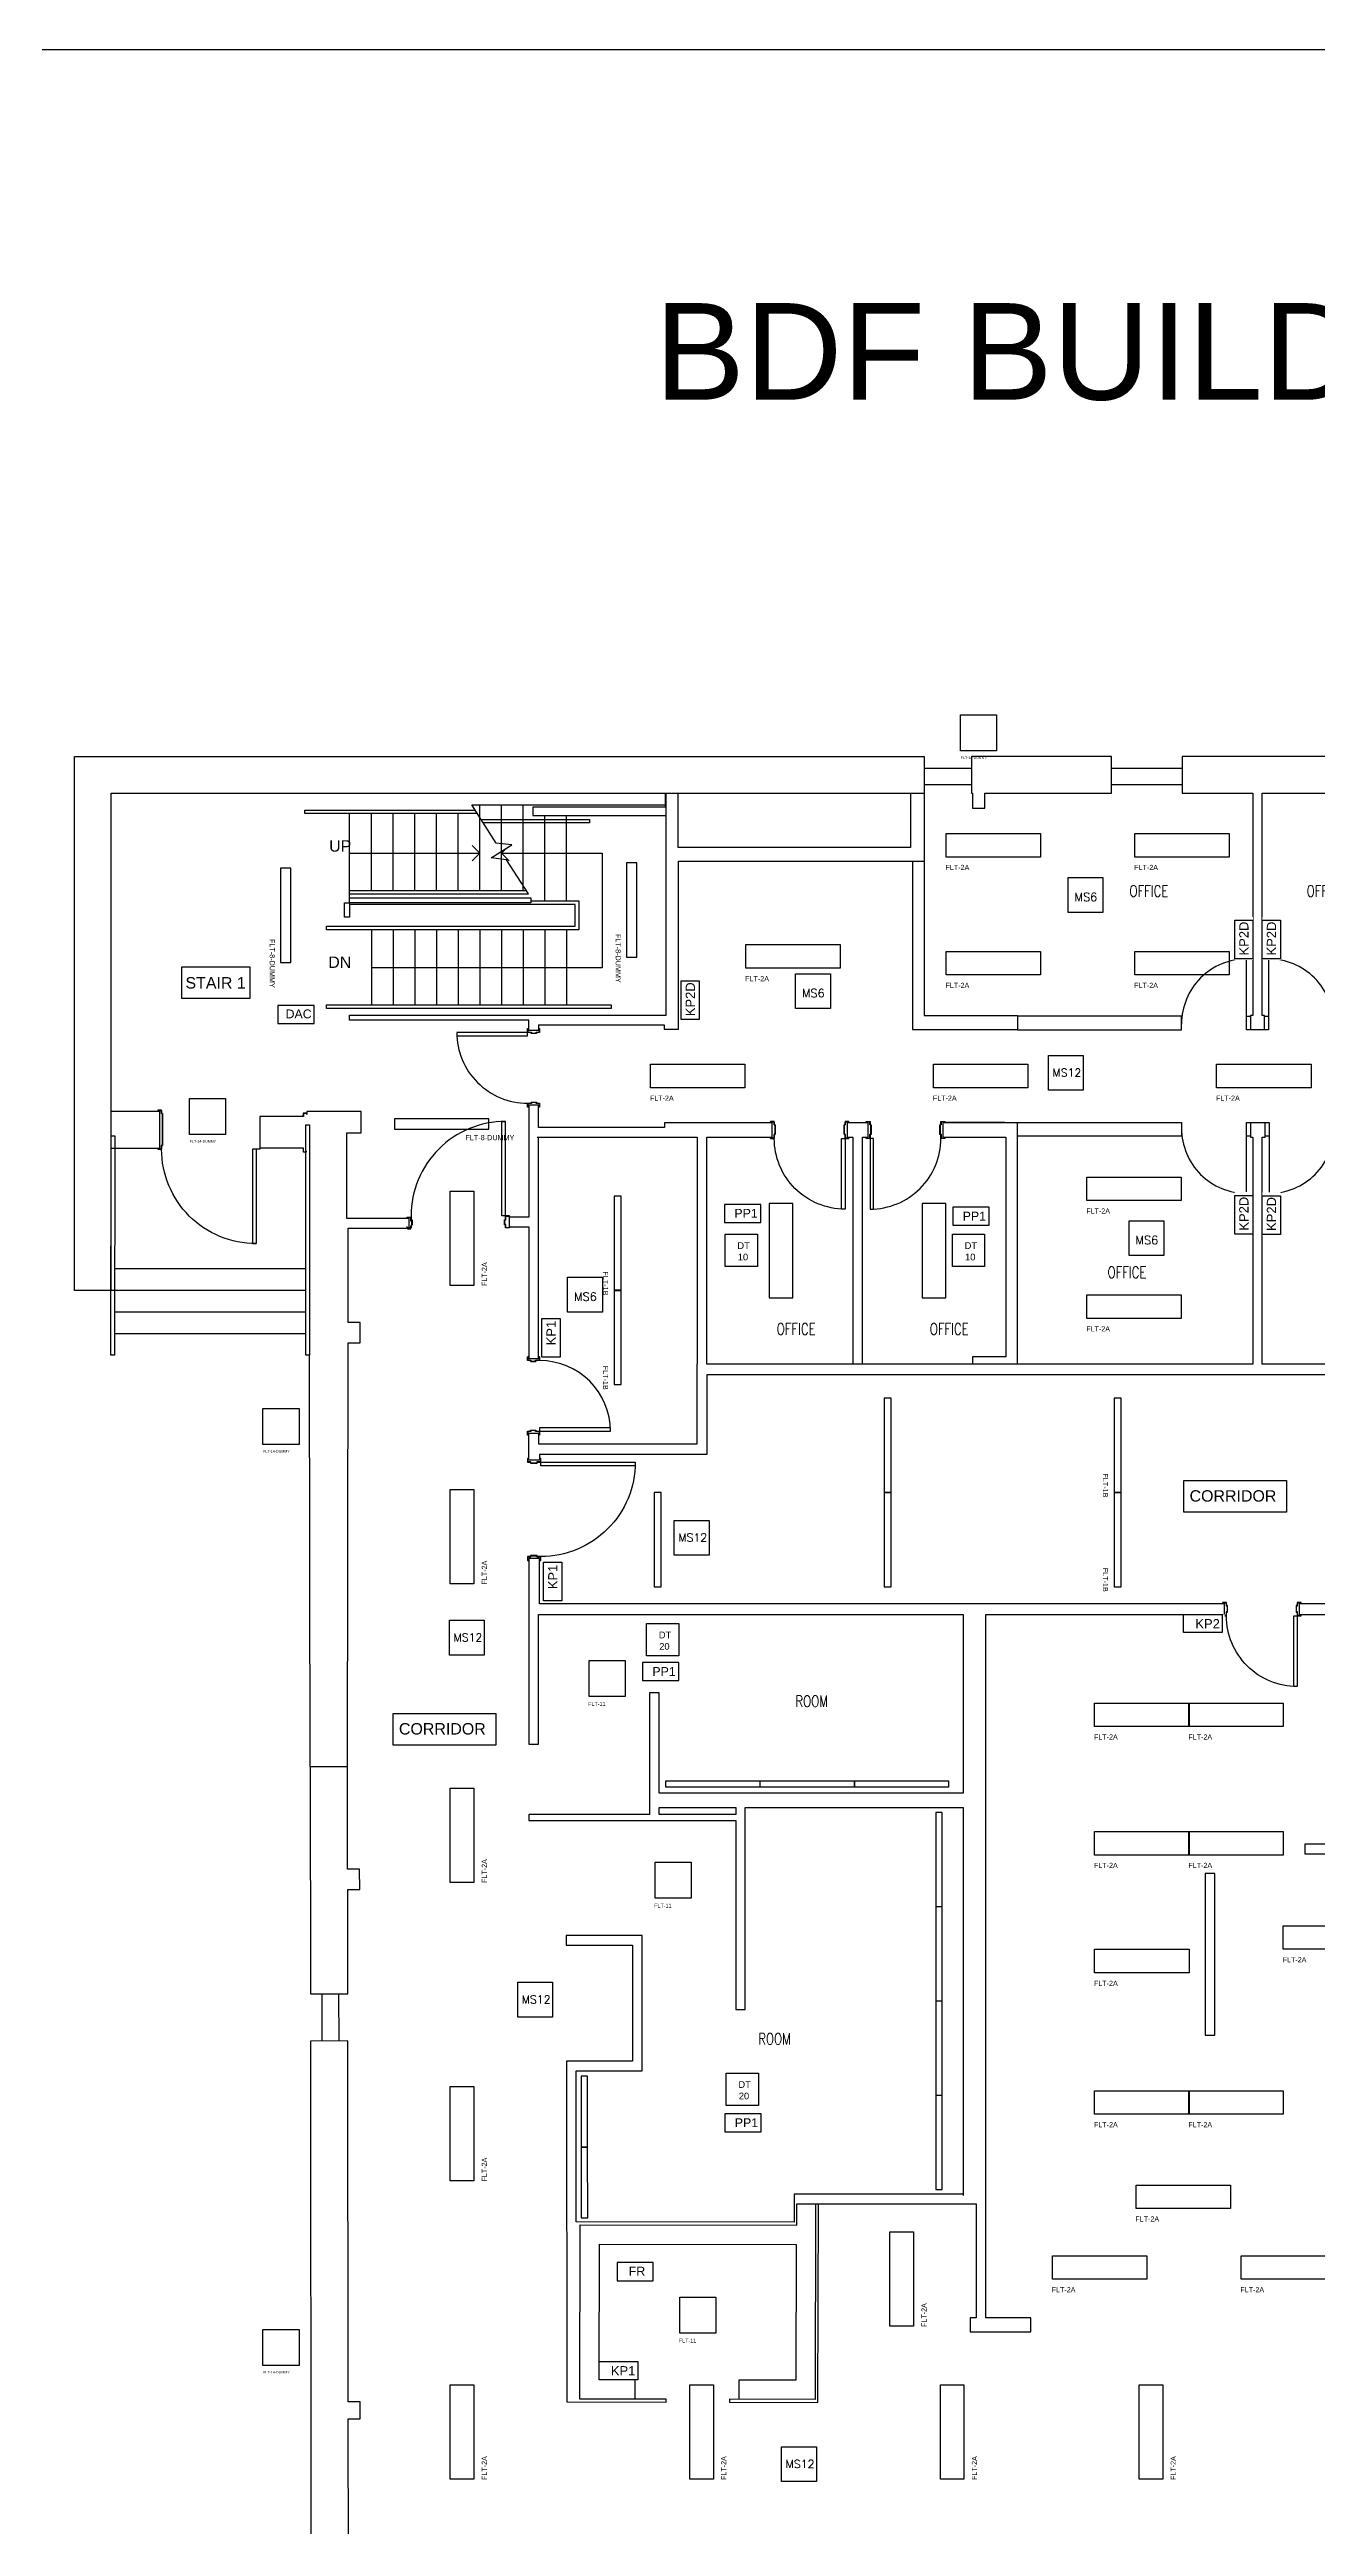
# Model space of a CAD drawing. Header units: feet. Extents: x 0 to 4382, y 0 to 3475.
# Drawn here: x 956 to 1939, y 1553 to 3475 of the extents above; entities that cross this region are included whole.
import ezdxf
from ezdxf.enums import TextEntityAlignment as Align

# ---------------------------------------------------------------- set-up
doc = ezdxf.new("R2018")
doc.units = ezdxf.units.FT
doc.header["$MEASUREMENT"] = 0
doc.layers.get('0').update_dxf_attribs({"color": 255})
for name, color, linetype in [('FLT-FIXTURES', 3, 'Continuous'), ('FLT-NOTES', 7, 'Continuous'), ('FLT-PERIPHERALS', 6, 'Continuous')]:
    doc.layers.add(name, color=color, linetype=linetype)
doc.styles.add('A101 Floor Plan-Level 100$0$Arial', font='arial.ttf', dxfattribs={"height": 147.52994})
doc.styles.add('MMM', font='arial.ttf')
doc.styles.add('SC-TEXT', font='romans.shx', dxfattribs={"width": 0.75})
doc.styles.add('SIMPLEX', font='simplex.shx')
doc.styles.get("Standard").update_dxf_attribs({"font": 'arial.ttf'})
doc.styles.add('Style-Arial', font='arial.ttf')

# ---------------------------------------------------------------- blocks, each defined once
blk = doc.blocks.new('FLT-DAC')
at = {"layer": 'FLT-FIXTURES', "insert": (5.9, 10.8), "char_height": 6.86, "attachment_point": 1, "bg_fill": 2}
blk.add_mtext('DAC', dxfattribs=at)
at = {"layer": 'FLT-FIXTURES'}
blk.add_lwpolyline([(0, 0), (28, 0), (28, 14), (0, 14)], close=True, dxfattribs=at)
blk = doc.blocks.new('FLT-2A')
at = {"layer": 'FLT-FIXTURES'}
blk.add_lwpolyline([(0, 18.3), (73.2, 18.3), (73.2, 0), (0, 0)], close=True, dxfattribs=at)
at = {"style": 'Style-Arial', "flags": 12}
blk.add_attdef('FLT-2A', text='', height=4, dxfattribs=at).set_placement((-0.5, -6.1), align=Align.TOP_LEFT)
blk = doc.blocks.new('FLT-8-DUMMY')
at = {"layer": 'FLT-FIXTURES'}
blk.add_lwpolyline([(0, 0), (0, 8), (73.2, 8), (73.2, 0)], close=True, dxfattribs=at)
blk.add_attdef('FLT-8-DUMMY', (18.1, -8.5), '', height=4)
blk = doc.blocks.new('FLT-2B')
at = {"layer": 'FLT-FIXTURES'}
blk.add_lwpolyline([(0, 18.288), (73.152, 18.288), (73.152, 0), (0, 0)], close=True, dxfattribs=at)
blk = doc.blocks.new('FLT-1B')
at = {"layer": 'FLT-FIXTURES'}
blk.add_lwpolyline([(0, 0), (0, 5.3), (73.2, 5.3), (73.2, 0)], close=True, dxfattribs=at)
blk.add_attdef('FLT-1B', (14.7, -8.8), '', height=4)
blk = doc.blocks.new('FLT-1A')
at = {"layer": 'FLT-FIXTURES'}
blk.add_lwpolyline([(0, 0), (0, 5.3), (73.2, 5.3), (73.2, 0)], close=True, dxfattribs=at)
blk = doc.blocks.new('FLT-11')
at = {"layer": 'FLT-FIXTURES'}
blk.add_lwpolyline([(0, 28), (28, 28), (28, 0), (0, 0)], close=True, dxfattribs=at)
blk.add_attdef('FLT-11', (-0.7, -7.2), '', height=3)
blk = doc.blocks.new('FLT-3A')
at = {"layer": 'FLT-FIXTURES'}
blk.add_lwpolyline([(0, 5), (73, 5), (73, 0), (0, 0)], close=True, dxfattribs=at)
blk = doc.blocks.new('FLT-3B')
at = {"layer": 'FLT-FIXTURES'}
blk.add_lwpolyline([(0, 5), (73, 5), (73, 0), (0, 0)], close=True, dxfattribs=at)
blk = doc.blocks.new('FLT-3D')
at = {"layer": 'FLT-FIXTURES'}
blk.add_lwpolyline([(55, 5), (0, 5), (0, 0), (55, 0)], close=True, dxfattribs=at)
blk = doc.blocks.new('FLT-14-DUMMY')
at = {"layer": 'FLT-FIXTURES'}
blk.add_lwpolyline([(0, 28), (28, 28), (28, 0), (0, 0)], close=True, dxfattribs=at)
blk.add_attdef('FLT-14-DUMMY', (0.2, -6.2), '', height=2)
blk = doc.blocks.new('FLT-MS6')
at = {"layer": 'FLT-PERIPHERALS'}
blk.add_lwpolyline([(0, 27), (27, 27), (27, 0), (0, 0)], close=True, dxfattribs=at)
at = {"layer": 'FLT-PERIPHERALS', "insert": (5, 15.2), "char_height": 6.41, "attachment_point": 1, "style": 'SIMPLEX'}
blk.add_mtext('MS6', dxfattribs=at)
blk = doc.blocks.new('FLT-MS12')
at = {"layer": 'FLT-PERIPHERALS'}
blk.add_lwpolyline([(0, 27), (27, 27), (27, 0), (0, 0)], close=True, dxfattribs=at)
at = {"layer": 'FLT-PERIPHERALS', "insert": (3.1, 16.8), "char_height": 6.21, "attachment_point": 1, "style": 'SIMPLEX'}
blk.add_mtext('MS12', dxfattribs=at)
blk = doc.blocks.new('FLT-KP1')
at = {"layer": 'FLT-PERIPHERALS', "lineweight": 30, "insert": (9.1, 10.5), "char_height": 7.2, "attachment_point": 1, "bg_fill": 2}
blk.add_mtext('KP1', dxfattribs=at)
at = {"layer": 'FLT-PERIPHERALS'}
blk.add_lwpolyline([(0, 14), (30, 14), (30, 0), (0, 0)], close=True, dxfattribs=at)
blk = doc.blocks.new('FLT-KP2')
at = {"layer": 'FLT-PERIPHERALS', "lineweight": 30, "insert": (9.1, 10.5), "char_height": 7.2, "attachment_point": 1, "bg_fill": 2}
blk.add_mtext('KP2', dxfattribs=at)
at = {"layer": 'FLT-PERIPHERALS'}
blk.add_lwpolyline([(0, 14), (30, 14), (30, 0), (0, 0)], close=True, dxfattribs=at)
blk = doc.blocks.new('FLT-KP2D')
at = {"layer": 'FLT-PERIPHERALS', "lineweight": 30, "insert": (2.7, 10.5), "char_height": 7.2, "attachment_point": 1, "bg_fill": 2}
blk.add_mtext('KP2D', dxfattribs=at)
at = {"layer": 'FLT-PERIPHERALS'}
blk.add_lwpolyline([(0, 14), (30, 14), (30, 0), (0, 0)], close=True, dxfattribs=at)
blk = doc.blocks.new('FLT-PP1')
at = {"layer": 'FLT-PERIPHERALS', "insert": (7.6, 10.5), "char_height": 6.86, "attachment_point": 1, "bg_fill": 2}
blk.add_mtext('PP1', dxfattribs=at)
at = {"layer": 'FLT-PERIPHERALS'}
blk.add_lwpolyline([(0, 0), (28, 0), (28, 14), (0, 14)], close=True, dxfattribs=at)
blk = doc.blocks.new('FLT-DT10')
at = {"layer": 'FLT-PERIPHERALS', "insert": (9.5, 18.8), "char_height": 5.19, "attachment_point": 1, "bg_fill": 2}
blk.add_mtext('DT', dxfattribs=at)
at = {"layer": 'FLT-PERIPHERALS', "insert": (9.8, 9.9), "char_height": 5.19, "attachment_point": 1, "bg_fill": 2}
blk.add_mtext('10', dxfattribs=at)
at = {"layer": 'FLT-PERIPHERALS'}
blk.add_lwpolyline([(0, 25), (25, 25), (25, 0), (0, 0)], close=True, dxfattribs=at)
blk = doc.blocks.new('FLT-DT20')
at = {"layer": 'FLT-PERIPHERALS', "insert": (9.5, 18.8), "char_height": 5.19, "attachment_point": 1, "bg_fill": 2}
blk.add_mtext('DT', dxfattribs=at)
at = {"layer": 'FLT-PERIPHERALS', "insert": (9.8, 9.9), "char_height": 5.19, "attachment_point": 1, "bg_fill": 2}
blk.add_mtext('20', dxfattribs=at)
at = {"layer": 'FLT-PERIPHERALS'}
blk.add_lwpolyline([(0, 25), (25, 25), (25, 0), (0, 0)], close=True, dxfattribs=at)
blk = doc.blocks.new('FLT-FR')
at = {"layer": 'FLT-FIXTURES', "insert": (9.1, 10.8), "char_height": 6.86, "attachment_point": 1, "bg_fill": 2}
blk.add_mtext('FR', dxfattribs=at)
at = {"layer": 'FLT-FIXTURES'}
blk.add_lwpolyline([(0, 0), (28, 0), (28, 14), (0, 14)], close=True, dxfattribs=at)

msp = doc.modelspace()

# ---------------------------------------------------------------- linework, layer by layer
for p, q in [((1289.5, 2822.6), (1289.5, 2888.9)), ((1306.3, 2822.6), (1306.3, 2888.9)), ((1323.1, 2822.6), (1323.1, 2888.9)), ((1205.5, 2822.6), (1205.5, 2882.2)), ((1222.3, 2822.6), (1222.3, 2882.2)), ((1239.1, 2822.6), (1239.1, 2882.2)), ((1255.9, 2822.6), (1255.9, 2882.2)), ((1272.7, 2822.6), (1272.7, 2882.2)), ((1339.9, 2814.4), (1339.9, 2880.7)), ((1356.7, 2814.4), (1356.7, 2880.7)), ((1283.6, 2845.6), (1289.5, 2851.5)), ((1310.1, 2855.2), (1306.3, 2851.5)), ((1188.7, 2822.6), (1325.6, 2822.6)), ((1205.5, 2792.1), (1205.5, 2733.7)), ((1222.3, 2792.1), (1222.3, 2733.7)), ((1239.1, 2792.1), (1239.1, 2733.7)), ((1255.9, 2792.1), (1255.9, 2733.7)), ((1272.7, 2792.1), (1272.7, 2733.7)), ((1289.5, 2792.1), (1289.5, 2733.7)), ((1306.3, 2792.1), (1306.3, 2733.7)), ((1323.1, 2792.1), (1323.1, 2733.7)), ((1339.9, 2792.1), (1339.9, 2733.7)), ((1356.7, 2792.1), (1356.7, 2733.7)), ((1887.1, 2714.6), (1898.1, 2714.6)), ((1116.1, 2621.7), (1116.1, 2548.5)), ((1154.5, 2529), (1006.4, 2529)), ((1154.5, 2495.4), (1006.4, 2495.4)), ((1154.6, 2478.6), (1006.5, 2478.6))]:
    msp.add_line(p, q)
for points in [[(1671.6, 2886.4), (1681.1, 2886.4), (1681.1, 2898.1), (1779.3, 2898.1), (1779.3, 2926.5), (1670.8, 2926.5), (1670.8, 2898.1), (1671.6, 2898.1)], [(1188.6, 2813), (1188.6, 2801.7), (1184.7, 2801.7), (1184.7, 2813)], [(1170.7, 2733.7), (1391.5, 2733.7), (1391.5, 2731), (1170.7, 2731)], [(1157.6, 2461.9), (1154.8, 2461.9), (1154.8, 2640.8), (1157.6, 2640.8)], [(1006.6, 2632.2), (1006.3, 2461.9), (1003.6, 2461.9), (1003.9, 2632.2)], [(1488, 2111.1), (1488, 2105.7), (1428.6, 2105.7), (1428.6, 2111.1)], [(1859.4, 2059.8), (1851.9, 2059.8), (1851.9, 1934.4), (1859.4, 1934.4)]]:
    msp.add_lwpolyline(points, close=True)
for points in [[(1951.5, 2719, 0.414214), (1901.1, 2769.4), (1901.1, 2714.4), (1898.1, 2714.4), (1898.1, 2725.6), (1896.3, 2725.6), (1896.3, 2898.1), (1954.3, 2898.1), (1954.3, 2926.5), (1834.1, 2926.5), (1834.1, 2898.1), (1888.9, 2898.1), (1888.9, 2725.6), (1887.1, 2725.6), (1887.1, 2714.4), (1884.1, 2714.4), (1884.1, 2769.4, 0.414214), (1833.7, 2719)], [(1335, 2715.4), (1336, 2715.4), (1336, 2712.4), (1333.6, 2712.4), (1333.6, 2711.6), (1329.5, 2711.6), (1329.5, 2712.4), (1271.7, 2712.4, 0.414214), (1326.6, 2657.5), (1329.5, 2657.5), (1329.5, 2658.3), (1333.6, 2658.3), (1333.6, 2657.5), (1336, 2657.5), (1336, 2654.5), (1335, 2654.5)], [(1187.1, 2142), (1187.5, 2471.6), (1196.8, 2471.6), (1196.8, 2487.3), (1187.5, 2487.3), (1187.6, 2560.6), (1234.8, 2560.6), (1234.8, 2568.1), (1186.5, 2568.1), (1186.4, 2634.6), (1197.7, 2634.6), (1197.7, 2651), (1155.6, 2651), (1155.6, 2648.7), (1155.5, 2648.7), (1155.5, 2649.5), (1152.8, 2649.5), (1152.8, 2647.1), (1119.1, 2647.1), (1119.1, 2621.7), (1113.4, 2621.7), (1113.4, 2548.5), (1116.1, 2548.5, -0.414214), (1042.9, 2621.7, 0.414214)], [(1312.5, 2569.1), (1312.5, 2570.1), (1306.8, 2570.1), (1306.8, 2643.3), (1309.5, 2643.3, 0.414214), (1236.3, 2570.1), (1236.3, 2567.1), (1237.1, 2567.1), (1237.1, 2563.1), (1236.3, 2563.1), (1236.3, 2560.7), (1233.3, 2560.7), (1233.3, 2561.7)], [(1575.8, 2642.2), (1575.8, 2643.2), (1572.8, 2643.2), (1572.8, 2640.8), (1572, 2640.8), (1572, 2633.2), (1572.8, 2633.2), (1572.8, 2575.3, -0.414214), (1517.9, 2630.2)], [(1592.2, 2575.3, 0.414214), (1647.1, 2630.2), (1647.1, 2633.2), (1646.3, 2633.2), (1646.3, 2640.8), (1647.1, 2640.8), (1647.1, 2643.2), (1650.1, 2643.2), (1650.1, 2642.2)], [(1833.7, 2637.9, 0.414214), (1884.1, 2587.5), (1884.1, 2642.4), (1901.6, 2642.4), (1901.6, 2587.5, 0.414214), (1952, 2637.9)], [(1327.6, 2381.9), (1326.6, 2381.9), (1326.6, 2378.9), (1329, 2378.9), (1329, 2378.1), (1334, 2378.1), (1334, 2378.9), (1410.1, 2378.9, -0.414214), (1336.9, 2305.7)], [(1926.4, 2269.1), (1926.4, 2270.1), (1923.4, 2270.1), (1923.4, 2267.7), (1922.6, 2267.7), (1922.6, 2262.7), (1923.4, 2262.7), (1923.4, 2204.8, -0.414214), (1868.5, 2259.7)]]:
    msp.add_lwpolyline(points, format="xyb")
for points in [[(1634.2, 2917.5), (1670.8, 2917.5)], [(1670.8, 2904.6), (1634.2, 2904.6)], [(1779.3, 2917.5), (1834.1, 2917.5)], [(1834.1, 2904.6), (1779.3, 2904.6)], [(1287.7, 2882.2), (1153.9, 2882.2), (1153.9, 2884.9), (1286, 2884.9)], [(1433.4, 2898.1), (1433.4, 2887.2), (1330.7, 2887.2), (1330.7, 2880.7), (1434.1, 2880.7)], [(1623.5, 2898.1), (1623.5, 2856), (1443.3, 2856), (1443.3, 2898.1)], [(1290.6, 2877.7), (1374.7, 2877.7), (1374.7, 2875), (1292.3, 2875)], [(1312.3, 2845.6), (1306.3, 2851.5), (1384.6, 2851.5), (1384.6, 2762.4), (1205.5, 2762.4)], [(1335.2, 2718.4), (1432.6, 2718.4), (1432.6, 2714.8), (1443.6, 2714.8), (1443.6, 2845.2), (1634.2, 2845.2)], [(1625, 2845.2), (1625, 2714.6), (1706.6, 2714.6)], [(1329.2, 2814.4), (1366.3, 2814.4), (1366.3, 2792.1), (1170.7, 2792.1), (1170.7, 2794.8), (1363.6, 2794.8), (1363.6, 2811.7), (1188.6, 2811.7)], [(1271.7, 2712.4), (1271.7, 2709.7), (1326.6, 2709.7), (1326.6, 2715.4), (1327.6, 2715.4)], [(1327.6, 2715.2), (1326.8, 2715.2), (1326.8, 2712.6), (1329.7, 2712.6), (1329.7, 2711.8), (1333.4, 2711.8), (1333.4, 2712.6), (1335.8, 2712.6), (1335.8, 2715.2), (1335, 2715.2)], [(1884.1, 2724.9), (1887.1, 2724.9)], [(1898.1, 2724.9), (1901.1, 2724.9)], [(1327.6, 2654.5), (1326.6, 2654.5), (1326.6, 2657.5)], [(1335, 2654.7), (1335.8, 2654.7), (1335.8, 2657.3), (1333.4, 2657.3), (1333.4, 2658.1), (1329.7, 2658.1), (1329.7, 2657.3), (1326.8, 2657.3), (1326.8, 2654.7), (1327.6, 2654.7)], [(1003.7, 2622.7), (1041.4, 2622.7), (1041.4, 2651), (1003.7, 2651)], [(1039.9, 2622.7), (1039.9, 2621.7), (1042.9, 2621.7), (1042.9, 2624.7), (1043.7, 2624.7), (1043.7, 2649.6), (1042.9, 2649.6), (1042.9, 2652), (1039.9, 2652), (1039.9, 2651)], [(1040.1, 2651), (1040.1, 2651.8), (1042.7, 2651.8), (1042.7, 2649.4), (1043.5, 2649.4), (1043.5, 2624.8), (1042.7, 2624.8), (1042.7, 2621.9), (1040.1, 2621.9), (1040.1, 2622.7)], [(1155.6, 2649.7), (1152.6, 2649.7), (1152.6, 2647.3), (1151.9, 2647.3)], [(1312.5, 2561.7), (1312.5, 2560.7), (1309.5, 2560.7), (1309.5, 2563.1), (1308.7, 2563.1), (1308.7, 2567.1), (1309.5, 2567.1), (1309.5, 2643.3)], [(1514.9, 2631.2), (1514.9, 2630.2), (1517.9, 2630.2), (1517.9, 2633.2), (1518.6, 2633.2), (1518.6, 2640.8), (1517.9, 2640.8), (1517.9, 2643.2), (1514.9, 2643.2), (1514.9, 2642.2)], [(1515, 2642.2), (1515, 2643), (1517.7, 2643), (1517.7, 2640.6), (1518.5, 2640.6), (1518.5, 2633.4), (1517.7, 2633.4), (1517.7, 2630.4), (1515, 2630.4), (1515, 2631.2)], [(1575.6, 2631.2), (1575.6, 2630.4), (1572.9, 2630.4), (1572.9, 2633.4), (1572.2, 2633.4), (1572.2, 2640.6), (1572.9, 2640.6), (1572.9, 2643), (1575.6, 2643), (1575.6, 2642.2)], [(1586.2, 2455), (1586.2, 2631.2), (1590.7, 2631.2), (1590.7, 2642.2), (1574.3, 2642.2), (1574.3, 2631.2), (1578.8, 2631.2), (1578.8, 2455)], [(1589.2, 2642.2), (1589.2, 2643.2), (1592.2, 2643.2), (1592.2, 2640.8), (1593, 2640.8), (1593, 2633.2), (1592.2, 2633.2), (1592.2, 2575.3), (1594.9, 2575.3), (1594.9, 2630.2), (1589.2, 2630.2), (1589.2, 2631.2)], [(1589.4, 2631.2), (1589.4, 2630.4), (1592, 2630.4), (1592, 2633.4), (1592.8, 2633.4), (1592.8, 2640.6), (1592, 2640.6), (1592, 2643), (1589.4, 2643), (1589.4, 2642.2)], [(1649.9, 2642.2), (1649.9, 2643), (1647.3, 2643), (1647.3, 2640.6), (1646.5, 2640.6), (1646.5, 2633.4), (1647.3, 2633.4), (1647.3, 2630.4), (1649.9, 2630.4), (1649.9, 2631.2)], [(1706.6, 2642.2), (1648.6, 2642.2), (1648.6, 2631.2), (1697.4, 2631.2), (1697.4, 2460.8), (1671.6, 2460.8), (1671.6, 2455)], [(1696.6, 2642.2), (1696.6, 2642.4), (1650.1, 2642.4)], [(1697.2, 2642.2), (1697.2, 2642.4), (1833.7, 2642.4), (1833.7, 2631.9), (1706.6, 2631.9)], [(1706.6, 2455), (1706.6, 2631.2), (1706.6, 2631.2), (1706.6, 2642.4)], [(2078.6, 2642.4), (2078.6, 2631.2), (2080.4, 2631.2), (2080.4, 2455), (1896.3, 2455), (1896.3, 2631.2), (1898.6, 2631.2), (1898.6, 2642.4)], [(1154.9, 2620.4), (1154.9, 2619.6), (1152.8, 2619.6), (1152.8, 2622.6), (1119.1, 2622.6)], [(1312.3, 2561.5), (1327.6, 2561.5), (1327.6, 2459.3), (1335, 2459.3), (1335, 2631.2)], [(1334, 2631.2), (1458.2, 2631.2), (1458.2, 2455)], [(1572.8, 2575.3), (1570.1, 2575.3), (1570.1, 2630.2), (1575.8, 2630.2), (1575.8, 2631.2)], [(1650.1, 2631.2), (1650.1, 2630.2), (1647.1, 2630.2)], [(1887.1, 2631.9), (1884.1, 2631.9)], [(1901.6, 2631.9), (1898.6, 2631.9)], [(1233.3, 2568.1), (1233.3, 2569), (1236.3, 2569)], [(1233.5, 2560.6), (1233.5, 2559.9), (1236.1, 2559.9), (1236.1, 2562.3), (1236.9, 2562.3), (1236.9, 2565.9), (1236.1, 2565.9), (1236.1, 2568.9), (1233.5, 2568.9), (1233.5, 2568.1)], [(1158.2, 2142.5), (1158.3, 1966.4), (1187.2, 1966.5), (1187.2, 2047.5), (1196.5, 2047.5), (1196.4, 2063.1), (1187.1, 2063.1), (1187.1, 2142.5), (1158.2, 2142.5), (1157.6, 2461.9)], [(1335, 2460.8), (1336, 2460.8), (1336, 2457.8), (1333, 2457.8), (1333, 2457), (1329, 2457), (1329, 2457.8), (1326.6, 2457.8), (1326.6, 2460.8), (1327.6, 2460.8)], [(1327.6, 2460.6), (1326.8, 2460.6), (1326.8, 2458), (1329.2, 2458), (1329.2, 2457.2), (1332.8, 2457.2), (1332.8, 2458), (1335.8, 2458), (1335.8, 2460.6), (1335, 2460.6)], [(2249.1, 2446.6), (1465.6, 2446.6), (1465.6, 2384.9), (1336, 2384.9), (1336, 2380.4), (1327.6, 2380.4), (1327.6, 2401.4), (1335, 2401.4), (1335, 2393.3), (1458.1, 2393.3), (1458.1, 2455)], [(1327.6, 2399.9), (1326.6, 2399.9), (1326.6, 2402.9), (1329, 2402.9), (1329, 2403.7), (1333, 2403.7), (1333, 2402.9), (1390.9, 2402.9), (1390.9, 2405.6), (1336, 2405.6), (1336, 2399.9), (1335, 2399.9)], [(1335, 2400.1), (1335.8, 2400.1), (1335.8, 2402.7), (1332.8, 2402.7), (1332.8, 2403.5), (1329.2, 2403.5), (1329.2, 2402.7), (1326.8, 2402.7), (1326.8, 2400.1), (1327.6, 2400.1)], [(1336, 2381.7), (1336.7, 2381.7), (1336.7, 2379.1), (1333.8, 2379.1), (1333.8, 2378.3), (1329.2, 2378.3), (1329.2, 2379.1), (1326.8, 2379.1), (1326.8, 2381.7), (1327.6, 2381.7)], [(1410.1, 2378.9), (1410.1, 2376.2), (1336.9, 2376.2), (1336.9, 2381.9), (1336, 2381.9)], [(1336, 2302.7), (1336.9, 2302.7), (1336.9, 2305.7), (1334, 2305.7), (1334, 2306.5), (1329, 2306.5), (1329, 2305.7), (1326.6, 2305.7), (1326.6, 2302.7), (1327.6, 2302.7)], [(1327.6, 2302.9), (1326.8, 2302.9), (1326.8, 2305.5), (1329.2, 2305.5), (1329.2, 2306.3), (1333.8, 2306.3), (1333.8, 2305.5), (1336.7, 2305.5), (1336.7, 2302.9), (1336, 2302.9)], [(1664.3, 1811), (1533.4, 1811), (1533.4, 1789.2), (1364.3, 1789.6), (1364.2, 1906.7), (1415.5, 1906.8), (1415.4, 2011.6), (1356.6, 2011.6), (1356.6, 2004.2), (1407.9, 2004.2), (1408, 1914.2), (1356.7, 1914.2), (1357.1, 1649.9), (1434.1, 1649.7), (1434.1, 1652), (1367.1, 1652.1), (1367.4, 1787.3), (1535.5, 1786.9), (1535.5, 1803.6), (1674.4, 1803.6), (1674.4, 1715.2), (1669.8, 1715.2), (1669.8, 1704.2), (1716.9, 1704.2), (1716.9, 1715.2), (1681.9, 1715.2), (1681.9, 2260.7), (1867, 2260.7), (1867, 2269.1), (1336, 2269.1), (1336, 2304.2), (1327.6, 2304.2), (1327.6, 2160.1), (1335, 2160.1), (1335, 2260.7), (1664.3, 2260.7), (1664.3, 2122.2), (1428.6, 2122.2), (1428.6, 2200.1), (1421.1, 2200.1), (1421.1, 2105.7), (1327.6, 2105.7), (1327.6, 2100.9), (1488, 2100.9), (1488, 1954.4), (1495.4, 1954.4), (1495.4, 2111.1), (1664.3, 2111.1), (1664.3, 1810.1)], [(1865.5, 2260.7), (1865.5, 2259.7), (1868.5, 2259.7), (1868.5, 2262.7), (1869.3, 2262.7), (1869.3, 2267.7), (1868.5, 2267.7), (1868.5, 2270.1), (1865.5, 2270.1), (1865.5, 2269.1)], [(1865.7, 2269.1), (1865.7, 2269.9), (1868.3, 2269.9), (1868.3, 2267.5), (1869.1, 2267.5), (1869.1, 2262.9), (1868.3, 2262.9), (1868.3, 2259.9), (1865.7, 2259.9), (1865.7, 2260.7)], [(1926.2, 2260.7), (1926.2, 2259.9), (1923.6, 2259.9), (1923.6, 2262.9), (1922.8, 2262.9), (1922.8, 2267.5), (1923.6, 2267.5), (1923.6, 2269.9), (1926.2, 2269.9), (1926.2, 2269.1)], [(2011.8, 1715.2), (1994.9, 1715.2), (1994.9, 1964.9), (2398.2, 1964.9), (2398.2, 1976.9), (2068, 1976.9), (2068, 2269.1), (1924.9, 2269.1), (1924.9, 2260.7), (2059.6, 2260.7), (2059.6, 2082.7), (1929.4, 2082.7), (1929.4, 2075.2), (2059.6, 2075.2), (2059.6, 1974), (1985.8, 1974), (1985.8, 1715.2), (1985.7, 1715.2), (1985.8, 1706), (2011.8, 1706)], [(1923.4, 2204.8), (1920.7, 2204.8), (1920.7, 2259.7), (1926.4, 2259.7), (1926.4, 2260.7)], [(1167.3, 1929.8), (1167.3, 1966.4)], [(1180.1, 1966.4), (1180.2, 1929.8)], [(1187.8, 1528.8), (1187.5, 1636.7), (1196.8, 1636.7), (1196.8, 1649.8), (1187.5, 1649.8), (1187.3, 1929.9), (1158.3, 1929.8), (1158.7, 1533.4), (1158.6, 1476.8), (1187.5, 1476.8), (1187.6, 1538)], [(1549.9, 1803.6), (1549.5, 1651.7), (1483.1, 1651.9), (1483.1, 1649.6), (1551.8, 1649.4), (1552.1, 1803.6)], [(1410.1, 1652), (1410.1, 1667), (1382.1, 1667.1), (1382.4, 1772.3), (1534.8, 1771.9), (1534.5, 1666.7), (1490.5, 1666.8), (1490.5, 1651.8)]]:
    msp.add_lwpolyline(points)
msp.add_arc((1336, 2402.9), 54.9, 0, 90)

# ---------------------------------------------------------------- block references
at = {"layer": 'FLT-FIXTURES'}
for name, p, values in [('FLT-14-DUMMY', (1662.3, 2930.8), {'FLT-14-DUMMY': 'FLT-14-DUMMY'}), ('FLT-14-DUMMY', (1064.5, 2633.1), {'FLT-14-DUMMY': 'FLT-14-DUMMY'}), ('FLT-14-DUMMY', (1121.5, 2392.6), {'FLT-14-DUMMY': 'FLT-14-DUMMY'}), ('FLT-11', (1374.3, 2197.1), {'FLT-11': 'FLT-11'}), ('FLT-11', (1425.5, 2040.6), {'FLT-11': 'FLT-11'}), ('FLT-11', (1444.6, 1703.1), {'FLT-11': 'FLT-11'}), ('FLT-14-DUMMY', (1121.5, 1678.1), {'FLT-14-DUMMY': 'FLT-14-DUMMY'})]:
    msp.add_blockref(name, p, dxfattribs=at).add_auto_attribs(values)
ref = msp.add_blockref('FLT-2A', (1651.1, 2848.5), dxfattribs=at)
lines = msp.add_mtext('FLT-2A', dxfattribs={"layer": '0', "insert": (1650.7, 2842.4), "char_height": 4, "attachment_point": 1, "style": 'Style-Arial'})
ref.add_attrib('FLT-2A', '', (1650.7, 2842.4)).embed_mtext(lines)
ref = msp.add_blockref('FLT-2A', (1797.4, 2848.5), dxfattribs=at)
lines = msp.add_mtext('FLT-2A', dxfattribs={"layer": '0', "insert": (1797, 2842.4), "char_height": 4, "attachment_point": 1, "style": 'Style-Arial'})
ref.add_attrib('FLT-2A', '', (1797, 2842.4)).embed_mtext(lines)
ref = msp.add_blockref('FLT-8-DUMMY', (1135.2, 2766.7), dxfattribs=dict(at, xscale=-1, rotation=270))
ref.add_attrib('FLT-8-DUMMY', 'FLT-8-DUMMY', (1126.7, 2784.9), dxfattribs={"layer": '0', "height": 4, "rotation": 270})
ref = msp.add_blockref('FLT-8-DUMMY', (1403.4, 2770.7), dxfattribs=dict(at, xscale=-1, rotation=270))
ref.add_attrib('FLT-8-DUMMY', 'FLT-8-DUMMY', (1394.9, 2788.8), dxfattribs={"layer": '0', "height": 4, "rotation": 270})
ref = msp.add_blockref('FLT-2A', (1495.9, 2762.2), dxfattribs=at)
lines = msp.add_mtext('FLT-2A', dxfattribs={"layer": '0', "insert": (1495.4, 2756.1), "char_height": 4, "attachment_point": 1, "style": 'Style-Arial'})
ref.add_attrib('FLT-2A', '', (1495.4, 2756.1)).embed_mtext(lines)
ref = msp.add_blockref('FLT-2A', (1651.1, 2757), dxfattribs=at)
lines = msp.add_mtext('FLT-2A', dxfattribs={"layer": '0', "insert": (1650.7, 2750.9), "char_height": 4, "attachment_point": 1, "style": 'Style-Arial'})
ref.add_attrib('FLT-2A', '', (1650.7, 2750.9)).embed_mtext(lines)
ref = msp.add_blockref('FLT-2A', (1797.4, 2757), dxfattribs=at)
lines = msp.add_mtext('FLT-2A', dxfattribs={"layer": '0', "insert": (1797, 2750.9), "char_height": 4, "attachment_point": 1, "style": 'Style-Arial'})
ref.add_attrib('FLT-2A', '', (1797, 2750.9)).embed_mtext(lines)
ref = msp.add_blockref('FLT-2A', (1422, 2669.5), dxfattribs=at)
lines = msp.add_mtext('FLT-2A', dxfattribs={"layer": '0', "insert": (1421.5, 2663.4), "char_height": 4, "attachment_point": 1, "style": 'Style-Arial'})
ref.add_attrib('FLT-2A', '', (1421.5, 2663.4)).embed_mtext(lines)
ref = msp.add_blockref('FLT-2A', (1641.4, 2669.5), dxfattribs=at)
lines = msp.add_mtext('FLT-2A', dxfattribs={"layer": '0', "insert": (1640.9, 2663.4), "char_height": 4, "attachment_point": 1, "style": 'Style-Arial'})
ref.add_attrib('FLT-2A', '', (1640.9, 2663.4)).embed_mtext(lines)
ref = msp.add_blockref('FLT-2A', (1860.9, 2669.5), dxfattribs=at)
lines = msp.add_mtext('FLT-2A', dxfattribs={"layer": '0', "insert": (1860.4, 2663.4), "char_height": 4, "attachment_point": 1, "style": 'Style-Arial'})
ref.add_attrib('FLT-2A', '', (1860.4, 2663.4)).embed_mtext(lines)
ref = msp.add_blockref('FLT-8-DUMMY', (1296.7, 2637.4), dxfattribs=dict(at, xscale=-1))
ref.add_attrib('FLT-8-DUMMY', 'FLT-8-DUMMY', (1278.5, 2628.8), dxfattribs={"layer": '0', "height": 4})
ref = msp.add_blockref('FLT-2A', (1760.3, 2581.9), dxfattribs=at)
lines = msp.add_mtext('FLT-2A', dxfattribs={"layer": '0', "insert": (1759.8, 2575.8), "char_height": 4, "attachment_point": 1, "style": 'Style-Arial'})
ref.add_attrib('FLT-2A', '', (1759.8, 2575.8)).embed_mtext(lines)
ref = msp.add_blockref('FLT-2A', (1285, 2516.1), dxfattribs=dict(at, rotation=90))
lines = msp.add_mtext('FLT-2A', dxfattribs={"layer": '0', "insert": (1291.1, 2515.6), "char_height": 4, "attachment_point": 1, "rotation": 90, "style": 'Style-Arial'})
ref.add_attrib('FLT-2A', '', (1291.1, 2515.6)).embed_mtext(lines)
ref = msp.add_blockref('FLT-1B', (1393.9, 2512.2), dxfattribs=dict(at, xscale=-1, rotation=270))
ref.add_attrib('FLT-1B', 'FLT-1B', (1385.1, 2527), dxfattribs={"layer": '0', "height": 4, "rotation": 270})
at = {"layer": 'FLT-FIXTURES', "xscale": -1, "rotation": 270}
for name, p in [('FLT-2B', (1513.9, 2506.5)), ('FLT-2B', (1632.6, 2506.5)), ('FLT-1A', (1603.2, 2355.5)), ('FLT-1A', (1424.9, 2282.3)), ('FLT-1A', (1603.2, 2282.3)), ('FLT-3B', (1643.1, 2034.1)), ('FLT-3B', (1643.1, 1960.9)), ('FLT-3B', (1643.1, 1887.8)), ('FLT-3B', (1643.1, 1814.6))]:
    msp.add_blockref(name, p, dxfattribs=at)
at = {"layer": 'FLT-FIXTURES'}
ref = msp.add_blockref('FLT-1B', (1393.9, 2439.1), dxfattribs=dict(at, xscale=-1, rotation=270))
ref.add_attrib('FLT-1B', 'FLT-1B', (1385.1, 2453.8), dxfattribs={"layer": '0', "height": 4, "rotation": 270})
ref = msp.add_blockref('FLT-2A', (1760.3, 2490.4), dxfattribs=at)
lines = msp.add_mtext('FLT-2A', dxfattribs={"layer": '0', "insert": (1759.8, 2484.4), "char_height": 4, "attachment_point": 1, "style": 'Style-Arial'})
ref.add_attrib('FLT-2A', '', (1759.8, 2484.4)).embed_mtext(lines)
ref = msp.add_blockref('FLT-1B', (1781.5, 2355.5), dxfattribs=dict(at, xscale=-1, rotation=270))
ref.add_attrib('FLT-1B', 'FLT-1B', (1772.7, 2370.2), dxfattribs={"layer": '0', "height": 4, "rotation": 270})
ref = msp.add_blockref('FLT-2A', (1285, 2284.5), dxfattribs=dict(at, rotation=90))
lines = msp.add_mtext('FLT-2A', dxfattribs={"layer": '0', "insert": (1291.1, 2284.1), "char_height": 4, "attachment_point": 1, "rotation": 90, "style": 'Style-Arial'})
ref.add_attrib('FLT-2A', '', (1291.1, 2284.1)).embed_mtext(lines)
ref = msp.add_blockref('FLT-1B', (1781.5, 2282.3), dxfattribs=dict(at, xscale=-1, rotation=270))
ref.add_attrib('FLT-1B', 'FLT-1B', (1772.7, 2297), dxfattribs={"layer": '0', "height": 4, "rotation": 270})
ref = msp.add_blockref('FLT-2A', (1766.3, 2173.8), dxfattribs=at)
lines = msp.add_mtext('FLT-2A', dxfattribs={"layer": '0', "insert": (1765.8, 2167.7), "char_height": 4, "attachment_point": 1, "style": 'Style-Arial'})
ref.add_attrib('FLT-2A', '', (1765.8, 2167.7)).embed_mtext(lines)
ref = msp.add_blockref('FLT-2A', (1839.4, 2173.8), dxfattribs=at)
lines = msp.add_mtext('FLT-2A', dxfattribs={"layer": '0', "insert": (1839, 2167.7), "char_height": 4, "attachment_point": 1, "style": 'Style-Arial'})
ref.add_attrib('FLT-2A', '', (1839, 2167.7)).embed_mtext(lines)
ref = msp.add_blockref('FLT-2A', (1285, 2052.9), dxfattribs=dict(at, rotation=90))
lines = msp.add_mtext('FLT-2A', dxfattribs={"layer": '0', "insert": (1291.1, 2052.5), "char_height": 4, "attachment_point": 1, "rotation": 90, "style": 'Style-Arial'})
ref.add_attrib('FLT-2A', '', (1291.1, 2052.5)).embed_mtext(lines)
for name, p in [('FLT-3A', (1433.8, 2126.8)), ('FLT-3B', (1507, 2126.8)), ('FLT-3B', (1580.1, 2126.8))]:
    msp.add_blockref(name, p, dxfattribs=at)
ref = msp.add_blockref('FLT-2A', (1766.3, 2074.1), dxfattribs=at)
lines = msp.add_mtext('FLT-2A', dxfattribs={"layer": '0', "insert": (1765.8, 2068.1), "char_height": 4, "attachment_point": 1, "style": 'Style-Arial'})
ref.add_attrib('FLT-2A', '', (1765.8, 2068.1)).embed_mtext(lines)
ref = msp.add_blockref('FLT-2A', (1839.4, 2074.1), dxfattribs=at)
lines = msp.add_mtext('FLT-2A', dxfattribs={"layer": '0', "insert": (1839, 2068.1), "char_height": 4, "attachment_point": 1, "style": 'Style-Arial'})
ref.add_attrib('FLT-2A', '', (1839, 2068.1)).embed_mtext(lines)
ref = msp.add_blockref('FLT-2A', (1912.6, 2001), dxfattribs=at)
lines = msp.add_mtext('FLT-2A', dxfattribs={"layer": '0', "insert": (1912.1, 1994.9), "char_height": 4, "attachment_point": 1, "style": 'Style-Arial'})
ref.add_attrib('FLT-2A', '', (1912.1, 1994.9)).embed_mtext(lines)
ref = msp.add_blockref('FLT-2A', (1766.3, 1982.7), dxfattribs=at)
lines = msp.add_mtext('FLT-2A', dxfattribs={"layer": '0', "insert": (1765.8, 1976.6), "char_height": 4, "attachment_point": 1, "style": 'Style-Arial'})
ref.add_attrib('FLT-2A', '', (1765.8, 1976.6)).embed_mtext(lines)
at = {"layer": 'FLT-FIXTURES', "rotation": 90.11150607920567}
for p in [(1373.2, 1847.6), (1373.3, 1792.6)]:
    msp.add_blockref('FLT-3D', p, dxfattribs=at)
at = {"layer": 'FLT-FIXTURES'}
ref = msp.add_blockref('FLT-2A', (1285, 1821.4), dxfattribs=dict(at, rotation=90))
lines = msp.add_mtext('FLT-2A', dxfattribs={"layer": '0', "insert": (1291.1, 1820.9), "char_height": 4, "attachment_point": 1, "rotation": 90, "style": 'Style-Arial'})
ref.add_attrib('FLT-2A', '', (1291.1, 1820.9)).embed_mtext(lines)
ref = msp.add_blockref('FLT-2A', (1766.3, 1873), dxfattribs=at)
lines = msp.add_mtext('FLT-2A', dxfattribs={"layer": '0', "insert": (1765.8, 1866.9), "char_height": 4, "attachment_point": 1, "style": 'Style-Arial'})
ref.add_attrib('FLT-2A', '', (1765.8, 1866.9)).embed_mtext(lines)
ref = msp.add_blockref('FLT-2A', (1839.4, 1873), dxfattribs=at)
lines = msp.add_mtext('FLT-2A', dxfattribs={"layer": '0', "insert": (1839, 1866.9), "char_height": 4, "attachment_point": 1, "style": 'Style-Arial'})
ref.add_attrib('FLT-2A', '', (1839, 1866.9)).embed_mtext(lines)
ref = msp.add_blockref('FLT-2A', (1798.4, 1799.8), dxfattribs=at)
lines = msp.add_mtext('FLT-2A', dxfattribs={"layer": '0', "insert": (1797.9, 1793.8), "char_height": 4, "attachment_point": 1, "style": 'Style-Arial'})
ref.add_attrib('FLT-2A', '', (1797.9, 1793.8)).embed_mtext(lines)
ref = msp.add_blockref('FLT-2A', (1625.9, 1708.5), dxfattribs=dict(at, rotation=90))
lines = msp.add_mtext('FLT-2A', dxfattribs={"layer": '0', "insert": (1632, 1708), "char_height": 4, "attachment_point": 1, "rotation": 90, "style": 'Style-Arial'})
ref.add_attrib('FLT-2A', '', (1632, 1708)).embed_mtext(lines)
ref = msp.add_blockref('FLT-2A', (1733.5, 1745), dxfattribs=at)
lines = msp.add_mtext('FLT-2A', dxfattribs={"layer": '0', "insert": (1733, 1738.9), "char_height": 4, "attachment_point": 1, "style": 'Style-Arial'})
ref.add_attrib('FLT-2A', '', (1733, 1738.9)).embed_mtext(lines)
ref = msp.add_blockref('FLT-2A', (1879.8, 1745), dxfattribs=at)
lines = msp.add_mtext('FLT-2A', dxfattribs={"layer": '0', "insert": (1879.3, 1738.9), "char_height": 4, "attachment_point": 1, "style": 'Style-Arial'})
ref.add_attrib('FLT-2A', '', (1879.3, 1738.9)).embed_mtext(lines)
ref = msp.add_blockref('FLT-2A', (1285, 1589.8), dxfattribs=dict(at, rotation=90))
lines = msp.add_mtext('FLT-2A', dxfattribs={"layer": '0', "insert": (1291.1, 1589.3), "char_height": 4, "attachment_point": 1, "rotation": 90, "style": 'Style-Arial'})
ref.add_attrib('FLT-2A', '', (1291.1, 1589.3)).embed_mtext(lines)
ref = msp.add_blockref('FLT-2A', (1470.7, 1589.8), dxfattribs=dict(at, rotation=90))
lines = msp.add_mtext('FLT-2A', dxfattribs={"layer": '0', "insert": (1476.7, 1589.3), "char_height": 4, "attachment_point": 1, "rotation": 90, "style": 'Style-Arial'})
ref.add_attrib('FLT-2A', '', (1476.7, 1589.3)).embed_mtext(lines)
ref = msp.add_blockref('FLT-2A', (1665, 1589.8), dxfattribs=dict(at, rotation=90))
lines = msp.add_mtext('FLT-2A', dxfattribs={"layer": '0', "insert": (1671.1, 1589.3), "char_height": 4, "attachment_point": 1, "rotation": 90, "style": 'Style-Arial'})
ref.add_attrib('FLT-2A', '', (1671.1, 1589.3)).embed_mtext(lines)
ref = msp.add_blockref('FLT-2A', (1819.1, 1589.8), dxfattribs=dict(at, rotation=90))
lines = msp.add_mtext('FLT-2A', dxfattribs={"layer": '0', "insert": (1825.2, 1589.3), "char_height": 4, "attachment_point": 1, "rotation": 90, "style": 'Style-Arial'})
ref.add_attrib('FLT-2A', '', (1825.2, 1589.3)).embed_mtext(lines)
at = {"layer": 'FLT-PERIPHERALS'}
for name, p in [('FLT-MS6', (1745.7, 2805.5)), ('FLT-MS6', (1534.4, 2730.9)), ('FLT-MS12', (1730.5, 2667.5)), ('FLT-MS6', (1793, 2539.3)), ('FLT-MS6', (1357.7, 2495.4)), ('FLT-MS12', (1440.4, 2306.8)), ('FLT-MS12', (1266.1, 2229.3)), ('FLT-MS12', (1319, 1948.4)), ('FLT-MS12', (1523.6, 1588))]:
    msp.add_blockref(name, p, dxfattribs=at)

# ---------------------------------------------------------------- texts
at = {"layer": 'FLT-NOTES', "insert": (1425.2, 3278.3), "char_height": 75, "width": 1872.089, "attachment_point": 1, "style": 'MMM'}
msp.add_mtext('BDF BUILDING- MAIN FLOOR', dxfattribs=at)
at = {"layer": 'FLT-NOTES', "char_height": 8.85, "attachment_point": 1, "line_spacing_factor": 0.938532, "style": 'A101 Floor Plan-Level 100$0$Arial', "bg_fill": 3, "box_fill_scale": 1.25, "bg_fill_color": 7, "bg_fill_transparency": 0}
for s, insert, width in [('UP', (1172.8, 2861.5), 20.437), ('DN', (1172.1, 2771.3), 21.268)]:
    msp.add_mtext(s, dxfattribs=dict(at, insert=insert, width=width))

# ---------------------------------------------------------------- next in the draw order: linework, layer by layer
msp.add_lwpolyline([(0, 3475), (4381.8, 3475), (4381.8, 0), (0, 0)], close=True)
for points in [[(1154.8, 2512.2), (975.4, 2512.2), (975.4, 2926.5), (1634.2, 2926.5), (1634.2, 2725.6), (1706.6, 2725.6), (1706.6, 2714.4), (1833.7, 2714.4), (1833.7, 2724.9), (1706.6, 2724.9)], [(1003.7, 2512.2), (1003.7, 2898.1), (1634.2, 2898.1)], [(1335, 2718.4), (1335, 2713.9), (1327.6, 2713.9), (1327.6, 2722), (1188.7, 2722), (1188.7, 2725.8), (1434.1, 2725.8), (1434.1, 2898.1)], [(1188.7, 2819.9), (1327.3, 2819.9), (1310.4, 2846.4), (1298.3, 2847.8), (1314.4, 2858), (1302.3, 2859.3), (1283.5, 2888.9), (1433.4, 2888.9)], [(1188.7, 2816.9), (1329.2, 2816.9), (1329.2, 2813), (1188.7, 2813), (1188.7, 2882.2)], [(1188.7, 2851.5), (1289.5, 2851.5), (1283.6, 2857.5)]]:
    msp.add_lwpolyline(points)

# ---------------------------------------------------------------- next in the draw order: block references
at = {"layer": 'FLT-FIXTURES'}
for name, p in [('FLT-DAC', (1133.1, 2719.4)), ('FLT-FR', (1396, 1743.9))]:
    msp.add_blockref(name, p, dxfattribs=at)
at = {"layer": 'FLT-PERIPHERALS'}
for name, p, rotation in [('FLT-KP2D', (1910.3, 2769.4), 90), ('FLT-KP2D', (1459.7, 2722.3), 90), ('FLT-KP2D', (1888.9, 2555.9), 90), ('FLT-KP1', (1351.8, 2460.5), 90), ('FLT-KP1', (1353.1, 2271.3), 90), ('FLT-KP1', (1382.1, 1667.1), 359.958807972879)]:
    msp.add_blockref(name, p, dxfattribs=dict(at, rotation=rotation))
for name, p in [('FLT-PP1', (1656.4, 2562.8)), ('FLT-DT10', (1479.8, 2530.8)), ('FLT-KP2', (1835.3, 2246.7)), ('FLT-PP1', (1415.8, 2209.5)), ('FLT-PP1', (1479.7, 1859.4))]:
    msp.add_blockref(name, p, dxfattribs=at)

# ---------------------------------------------------------------- next in the draw order: texts
at = {"layer": 'FLT-NOTES', "char_height": 8.85, "attachment_point": 1, "line_spacing_factor": 0.938532, "bg_fill": 3, "box_fill_scale": 1.25, "bg_fill_color": 7, "bg_fill_transparency": 0}
for s, insert, width, style in [('OFFICE', (1793.3, 2826.5), 20.437, 'SC-TEXT'), ('OFFICE', (1930.7, 2826.5), 20.437, 'SC-TEXT'), ('STAIR 1', (1061.4, 2755.3), 48.05, 'A101 Floor Plan-Level 100$0$Arial'), ('OFFICE', (1776.3, 2530.7), 20.437, 'SC-TEXT'), ('OFFICE', (1519.8, 2486.7), 20.437, 'SC-TEXT'), ('OFFICE', (1638.5, 2486.7), 20.437, 'SC-TEXT'), ('CORRIDOR', (1839.9, 2357.2), 48.05, 'A101 Floor Plan-Level 100$0$Arial'), ('ROOM', (1534.3, 2197.9), 39.097, 'SC-TEXT'), ('CORRIDOR', (1226.9, 2176.5), 48.05, 'A101 Floor Plan-Level 100$0$Arial'), ('ROOM', (1505.5, 1935.9), 39.097, 'SC-TEXT')]:
    msp.add_mtext(s, dxfattribs=dict(at, insert=insert, width=width, style=style))

# ---------------------------------------------------------------- next in the draw order: linework, layer by layer
at = {"layer": 'FLT-NOTES'}
for points in [[(1058.6, 2763.2), (1111.3, 2763.2), (1111.3, 2738.8), (1058.6, 2738.8)], [(1835.4, 2364.7), (1915, 2364.7), (1915, 2340.3), (1835.4, 2340.3)], [(1222.4, 2184), (1302, 2184), (1302, 2159.5), (1222.4, 2159.5)]]:
    msp.add_lwpolyline(points, close=True, dxfattribs=at)

# ---------------------------------------------------------------- next in the draw order: block references
at = {"layer": 'FLT-PERIPHERALS', "rotation": 90}
for p in [(1888.9, 2769.4), (1910.3, 2555.7)]:
    msp.add_blockref('FLT-KP2D', p, dxfattribs=at)
at = {"layer": 'FLT-PERIPHERALS'}
for name, p in [('FLT-PP1', (1479.4, 2565)), ('FLT-DT10', (1656, 2530.8)), ('FLT-DT20', (1418.9, 2228.7)), ('FLT-DT20', (1480.6, 1879.9))]:
    msp.add_blockref(name, p, dxfattribs=at)

# ---------------------------------------------------------------- next in the draw order: linework, layer by layer
msp.add_lwpolyline([(1887.1, 2642.4), (1887.1, 2631.2), (1888.9, 2631.2), (1888.9, 2455), (1465.6, 2455), (1465.6, 2631.2), (1516.4, 2631.2), (1516.4, 2642.2), (1432.8, 2642.2), (1432.8, 2638.6), (1335, 2638.6), (1335, 2656), (1327.6, 2656), (1327.6, 2569), (1312.3, 2569), (1312.3, 2560.9), (1309.7, 2560.9), (1309.7, 2563.3), (1308.9, 2563.3), (1308.9, 2566.9), (1309.7, 2566.9), (1309.7, 2569.9), (1312.3, 2569.9), (1312.3, 2569.1)])

doc.saveas('drawing.dxf')
